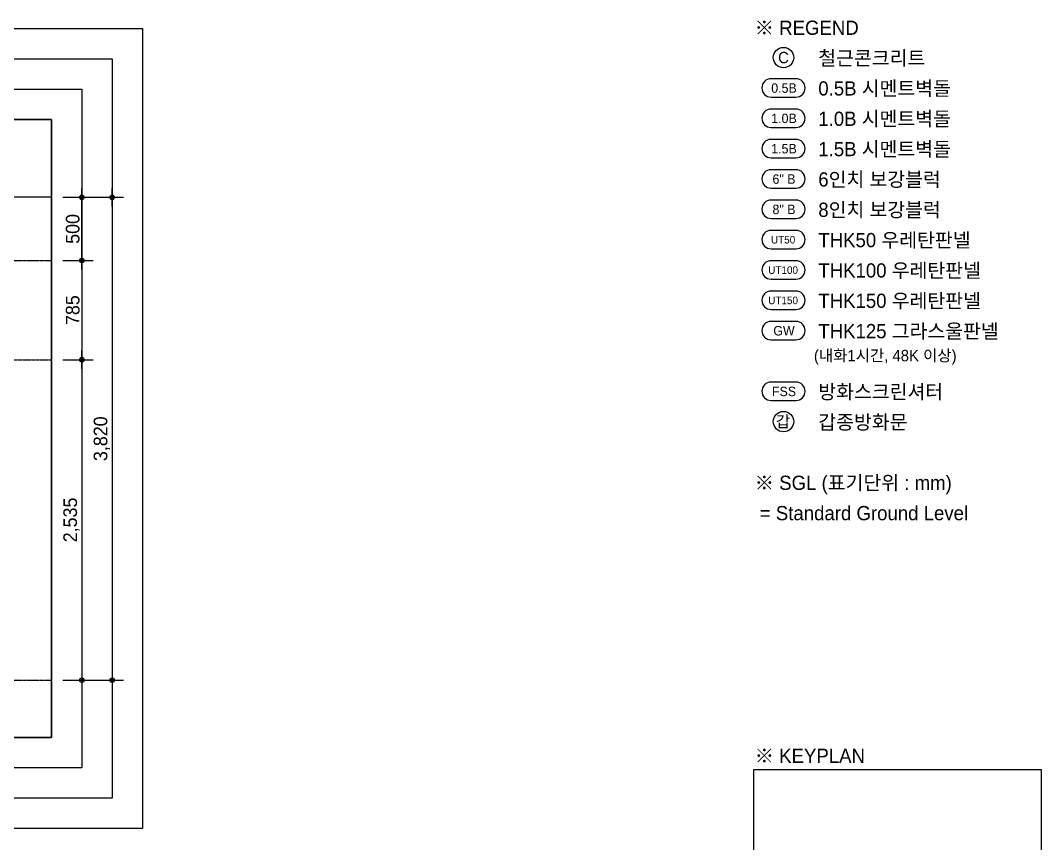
# Model space of a CAD drawing. Header units: millimetres. Extents: x 555 to 100215, y 750 to 17024.
# Drawn here: x 41734 to 49815, y 10067 to 16579 of the extents above; entities that cross this region are included whole.
import ezdxf
from ezdxf.enums import TextEntityAlignment as Align
from ezdxf.xclip import XClip

# ---------------------------------------------------------------- set-up
doc = ezdxf.new("R2010")
doc.units = ezdxf.units.MM
doc.header["$XCLIPFRAME"] = 2
doc.set_wipeout_variables(frame=1)
doc.linetypes.add('CEN', pattern=[35, 30, -2, 1, -2])
for name, color, linetype in [('$ZCDB_AUDIT_GENERATED_600D18', 7, 'Continuous'), ('4A.TEC CEN', 1, 'CEN'), ('4A.TEC CEN 보조1', 14, 'CEN'), ('4A.TEC TEXT', 7, 'Continuous'), ('4A.TEC TEXT 2', 3, 'Continuous'), ('4A.TEC 심볼', 7, 'Continuous')]:
    doc.layers.add(name, color=color, linetype=linetype)
doc.layers.add('DEFPOINT', color=135, linetype='Continuous', plot=False)
doc.styles.add('나눔고딕', font='')
doc.styles.add('돋움', font='')
doc.styles.get('나눔고딕').set_extended_font_data('Dotum')
doc.styles.get('돋움').set_extended_font_data('Dotum')
doc.dimstyles.new('DIM_600(외부치수)', dxfattribs={"dimscale": 400, "dimtxt": 3.3, "dimasz": 1, "dimexe": 2, "dimexo": 2, "dimgap": 1, "dimtad": 1, "dimdec": 0, "dimdsep": 46, "dimlunit": 6, "dimtxsty": '나눔고딕', "dimblk1": 'DIMDOT', "dimblk2": 'DIMDOT', "dimsah": 1, "dimcen": 2.5, "dimdle": 1.5, "dimclrd": 8, "dimclre": 8, "dimclrt": 3, "dimadec": 0, "dimazin": 0, "dimtfac": 1, "dimtdec": 0, "dimtix": 1, "dimtmove": 2, "dimatfit": 3, "dimldrblk": 'DIMDOT', "dimfxl": 1, "dimtvp": 1, "dimtolj": 1, "dimtzin": 0, "dimarcsym": 0})

# ---------------------------------------------------------------- blocks, each defined once
blk = doc.blocks.new('DIMDOT')
at = {"color": 0}
blk.add_line((-2, 0), (2, 0), dxfattribs=at)
for radius in [0.5, 0.25]:
    blk.add_circle((0, 0), radius, dxfattribs=at)
blk = doc.blocks.new('*D80')
at = {"layer": '$ZCDB_AUDIT_GENERATED_600D18', "color": 8, "lineweight": -2, "transparency": 16777216}
for p, q in [((42070.1, 13894.6), (42310.1, 13894.6)), ((42220.1, 13858.6), (42220.1, 11395.6)), ((42070.1, 11359.6), (42310.1, 11359.6))]:
    blk.add_line(p, q, dxfattribs=at)
at = {"layer": 'Defpoints', "color": 0, "transparency": 16777216}
for p in [(41980.1, 13894.6), (41980.1, 11359.6), (42220.1, 11359.6)]:
    blk.add_point(p, dxfattribs=at)
at = {"layer": '$ZCDB_AUDIT_GENERATED_600D18', "color": 8, "lineweight": -2, "transparency": 16777216, "xscale": 36, "yscale": 36, "zscale": 36}
for p, rotation in [((42220.1, 13894.6), 90), ((42220.1, 11359.6), 270)]:
    blk.add_blockref('DIMDOT', p, dxfattribs=dict(at, rotation=rotation))
at = {"layer": '$ZCDB_AUDIT_GENERATED_600D18', "color": 3, "transparency": 16777216, "insert": (42137.7, 12627.1), "char_height": 108, "attachment_point": 5, "rotation": 90, "style": '나눔고딕'}
blk.add_mtext('\\A1;2,535', dxfattribs=at)
blk = doc.blocks.new('*D81')
at = {"layer": '$ZCDB_AUDIT_GENERATED_600D18', "color": 8, "lineweight": -2, "transparency": 16777216}
for p, q in [((42070.1, 15179.6), (42550.1, 15179.6)), ((42460.1, 15143.6), (42460.1, 11395.6)), ((42070.1, 11359.6), (42550.1, 11359.6))]:
    blk.add_line(p, q, dxfattribs=at)
at = {"layer": 'Defpoints', "color": 0, "transparency": 16777216}
for p in [(41980.1, 15179.6, 1267.9), (41980.1, 11359.6, 2208.1), (42460.1, 11359.6)]:
    blk.add_point(p, dxfattribs=at)
at = {"layer": '$ZCDB_AUDIT_GENERATED_600D18', "color": 8, "lineweight": -2, "transparency": 16777216, "xscale": 36, "yscale": 36, "zscale": 36}
for p, rotation in [((42460.1, 15179.6), 90), ((42460.1, 11359.6), 270)]:
    blk.add_blockref('DIMDOT', p, dxfattribs=dict(at, rotation=rotation))
at = {"layer": '$ZCDB_AUDIT_GENERATED_600D18', "color": 3, "transparency": 16777216, "insert": (42377.7, 13269.6), "char_height": 108, "attachment_point": 5, "rotation": 90, "style": '나눔고딕'}
blk.add_mtext('\\A1;3,820', dxfattribs=at)
blk = doc.blocks.new('*D82')
at = {"layer": '$ZCDB_AUDIT_GENERATED_600D18', "color": 8, "lineweight": -2, "transparency": 16777216}
for p, q in [((42070.1, 15179.6), (42310.1, 15179.6)), ((42220.1, 14715.6), (42220.1, 15143.6)), ((42070.1, 14679.6), (42310.1, 14679.6))]:
    blk.add_line(p, q, dxfattribs=at)
at = {"layer": 'Defpoints', "color": 0, "transparency": 16777216}
for p in [(41980.1, 15179.6), (42220.1, 15179.6), (41980.1, 14679.6)]:
    blk.add_point(p, dxfattribs=at)
at = {"layer": '$ZCDB_AUDIT_GENERATED_600D18', "color": 8, "lineweight": -2, "transparency": 16777216, "xscale": 36, "yscale": 36, "zscale": 36}
for p, rotation in [((42220.1, 15179.6), 90), ((42220.1, 14679.6), 270)]:
    blk.add_blockref('DIMDOT', p, dxfattribs=dict(at, rotation=rotation))
at = {"layer": '$ZCDB_AUDIT_GENERATED_600D18', "color": 3, "transparency": 16777216, "insert": (42148.1, 14929.6), "char_height": 108, "attachment_point": 5, "rotation": 90, "style": '나눔고딕'}
blk.add_mtext('\\A1;500', dxfattribs=at)
blk = doc.blocks.new('*D89')
at = {"layer": '$ZCDB_AUDIT_GENERATED_600D18', "color": 8, "lineweight": -2, "transparency": 16777216}
for p, q in [((42070.1, 14679.6), (42310.1, 14679.6)), ((42220.1, 14643.6), (42220.1, 13930.6)), ((42070.1, 13894.6), (42310.1, 13894.6))]:
    blk.add_line(p, q, dxfattribs=at)
at = {"layer": 'Defpoints', "color": 0, "transparency": 16777216}
for p in [(41980.1, 14679.6), (41980.1, 13894.6), (42220.1, 13894.6)]:
    blk.add_point(p, dxfattribs=at)
at = {"layer": '$ZCDB_AUDIT_GENERATED_600D18', "color": 8, "lineweight": -2, "transparency": 16777216, "xscale": 36, "yscale": 36, "zscale": 36}
for p, rotation in [((42220.1, 14679.6), 90), ((42220.1, 13894.6), 270)]:
    blk.add_blockref('DIMDOT', p, dxfattribs=dict(at, rotation=rotation))
at = {"layer": '$ZCDB_AUDIT_GENERATED_600D18', "color": 3, "transparency": 16777216, "insert": (42148.1, 14287.1), "char_height": 108, "attachment_point": 5, "rotation": 90, "style": '나눔고딕'}
blk.add_mtext('\\A1;785', dxfattribs=at)
blk = doc.blocks.new('dwgFD3B')
at = {"layer": '4A.TEC CEN', "color": 250, "ltscale": 500, "elevation": -3333.33}
blk.add_lwpolyline([(169307.63, -39163.16), (169307.63, -267000)], dxfattribs=at)

msp = doc.modelspace()

# ---------------------------------------------------------------- linework, layer by layer
at = {"layer": '4A.TEC CEN 보조1'}
for p, q in [((31249.86, 14679.61, 1666.67), (41980.14, 14679.61, 1666.67)), ((40525.77, 13894.61, 1666.67), (41980.14, 13894.61, 1666.67)), ((31249.86, 11359.62, 1666.67), (41980.14, 11359.62, 1666.67))]:
    msp.add_line(p, q, dxfattribs=at)
at = {"layer": '4A.TEC 심볼', "elevation": -2000}
for points in [[(47871.32, 16117.91), (47673.79, 16117.91, 1), (47673.79, 15972.47), (47871.32, 15972.47, 1)], [(47871.32, 15877.91), (47673.79, 15877.91, 1), (47673.79, 15732.47), (47871.32, 15732.47, 1)], [(47871.32, 15637.91), (47673.79, 15637.91, 1), (47673.79, 15492.47), (47871.32, 15492.47, 1)], [(47871.32, 15397.91), (47673.79, 15397.91, 1), (47673.79, 15252.47), (47871.32, 15252.47, 1)], [(47871.32, 15157.91), (47673.79, 15157.91, 1), (47673.79, 15012.47), (47871.32, 15012.47, 1)], [(47871.32, 14917.91), (47673.79, 14917.91, 1), (47673.79, 14772.47), (47871.32, 14772.47, 1)], [(47871.32, 14677.91), (47673.79, 14677.91, 1), (47673.79, 14532.47), (47871.32, 14532.47, 1)], [(47871.32, 14437.91), (47673.79, 14437.91, 1), (47673.79, 14292.47), (47871.32, 14292.47, 1)], [(47871.32, 14197.91), (47673.79, 14197.91, 1), (47673.79, 14052.47), (47871.32, 14052.47, 1)], [(47871.32, 13717.91), (47673.79, 13717.91, 1), (47673.79, 13572.47), (47871.32, 13572.47, 1)]]:
    msp.add_lwpolyline(points, format="xyb", close=True, dxfattribs=at)
at = {"layer": '4A.TEC 심볼'}
for centre in [(47772.56, 16285.19, -2000), (47772.56, 13405.19, -2000)]:
    msp.add_circle(centre, 80.8, dxfattribs=at)
at = {"layer": 'DEFPOINT'}
for points in [[(30529.86, 16514.45), (42700.14, 16514.45), (42700.14, 10186.87), (30529.86, 10186.87)], [(30769.86, 16274.45), (42460.14, 16274.45), (42460.14, 10426.87), (30769.86, 10426.87)], [(31009.86, 16034.45), (42220.14, 16034.45), (42220.14, 10666.87), (31009.86, 10666.87)], [(31249.86, 15794.45), (41980.14, 15794.45), (41980.14, 10906.87), (31249.86, 10906.87)]]:
    msp.add_lwpolyline(points, close=True, dxfattribs=at)

# ---------------------------------------------------------------- block references
ref = msp.add_blockref('dwgFD3B', (210962.61, 184487.24, 0.45), dxfattribs=dict(rotation=270))
XClip(ref).set_block_clipping_path([(168692.792584857, -179712.7445086678), (173580.3628020491, -168982.4734572312)])

# ---------------------------------------------------------------- texts
at = {"layer": '4A.TEC TEXT', "style": '돋움'}
for s, p in [('C', (47772.56, 16285.19, -2000)), ('갑', (47768.81, 13406.36, -2000))]:
    msp.add_text(s, height=90, dxfattribs=at).set_placement(p, align=Align.MIDDLE_CENTER)
for s, height, p in [('0.5B', 75, (47776.69, 16044.04, -2000)), ('1.0B', 75, (47776.69, 15804.04, -2000)), ('1.5B', 75, (47776.69, 15564.04, -2000)), ('6" B', 75, (47776.69, 15324.04, -2000)), ('8" B', 75, (47776.69, 15084.04, -2000)), ('UT50', 60, (47769.55, 14844.04, -2000)), ('UT100', 60, (47769.55, 14604.04, -2000)), ('UT150', 60, (47769.55, 14364.04, -2000)), ('GW', 75, (47776.69, 14124.04, -2000)), ('FSS', 75, (47776.69, 13644.04, -2000))]:
    msp.add_text(s, height=height, dxfattribs=at).set_placement(p, align=Align.MIDDLE)
at = {"layer": '4A.TEC TEXT 2', "color": 3, "style": '나눔고딕'}
for s, height, p in [('※ REGEND', 112.5, (47544.15, 16431.12, -2000)), ('철근콘크리트', 112.5, (48048.12, 16191.13, -2000)), ('0.5B 시멘트벽돌', 112.5, (48048.12, 15951.13, -2000)), ('1.0B 시멘트벽돌', 112.5, (48048.12, 15711.13, -2000)), ('1.5B 시멘트벽돌', 112.5, (48048.12, 15471.13, -2000)), ('6인치 보강블럭', 112.5, (48048.12, 15231.13, -2000)), ('8인치 보강블럭', 112.5, (48048.12, 14991.13, -2000)), ('THK50 우레탄판넬', 112.5, (48048.12, 14751.13, -2000)), ('THK100 우레탄판넬', 112.5, (48048.12, 14511.13, -2000)), ('THK150 우레탄판넬', 112.5, (48048.12, 14271.13, -2000)), ('THK125 그라스울판넬', 112.5, (48048.12, 14031.13, -2000)), ('(내화1시간, 48K 이상)', 90, (48013.26, 13855.72, -2000)), ('방화스크린셔터', 112.5, (48048.12, 13551.13, -2000)), ('갑종방화문', 112.5, (48048.12, 13311.13, -2000)), ('※ SGL (표기단위 : mm)', 112.5, (47544.15, 12831.12, -2000)), (' = Standard Ground Level', 112.5, (47544.15, 12591.12, -2000)), ('※ KEYPLAN', 112.5, (47544.15, 10671.12, -2000))]:
    msp.add_text(s, height=height, dxfattribs=at).set_placement(p, align=Align.BOTTOM_LEFT)

# ---------------------------------------------------------------- dimensions: what is measured, and where the dimension line sits
at = {"layer": '$ZCDB_AUDIT_GENERATED_600D18'}
for base, p1, p2, angle, picture, middle in [((42460.14, 11359.61, -3332.88), (41980.14, 15179.61, -2064.97), (41980.14, 11359.61, -1124.79), 90, '*D81', (42377.66, 13269.61, -3332.88)), ((42220.14, 15179.61, -3332.88), (41980.14, 14679.61, -3332.88), (41980.14, 15179.61, -3332.88), 270, '*D82', (42148.06, 14929.61, -3332.88)), ((42220.14, 13894.61, -3332.88), (41980.14, 14679.61, -3332.88), (41980.14, 13894.61, -3332.88), 90, '*D89', (42148.06, 14287.11, -3332.88)), ((42220.14, 11359.61, -3332.88), (41980.14, 13894.61, -3332.88), (41980.14, 11359.61, -3332.88), 90, '*D80', (42137.66, 12627.11, -3332.88))]:
    dim = msp.add_linear_dim(base=base, p1=p1, p2=p2, angle=angle, dimstyle='DIM_600(외부치수)', override={"dimscale": 300, "dimtxt": 0.36, "dimasz": 0.12, "dimexe": 0.3, "dimexo": 0.3, "dimgap": 0.06, "dimdec": 1, "dimblk1": 'DIMDOT', "dimblk2": 'DIMDOT', "dimdle": 0.06}, dxfattribs=at)
    dim.commit()
    dim.dimension.update_dxf_attribs({"geometry": picture, "text_midpoint": middle})

# ---------------------------------------------------------------- wipeouts: each hides what was drawn before it
msp.add_wipeout([(47535, 10650), (49815, 10650), (49815, 8730), (47535, 8730)]).dxf.layer = 'DEFPOINT'

# ---------------------------------------------------------------- next in the draw order: linework, layer by layer
msp.add_lwpolyline([(47535, 8730), (49815, 8730), (49815, 10650), (47535, 10650)], close=True)

doc.saveas('drawing.dxf')
